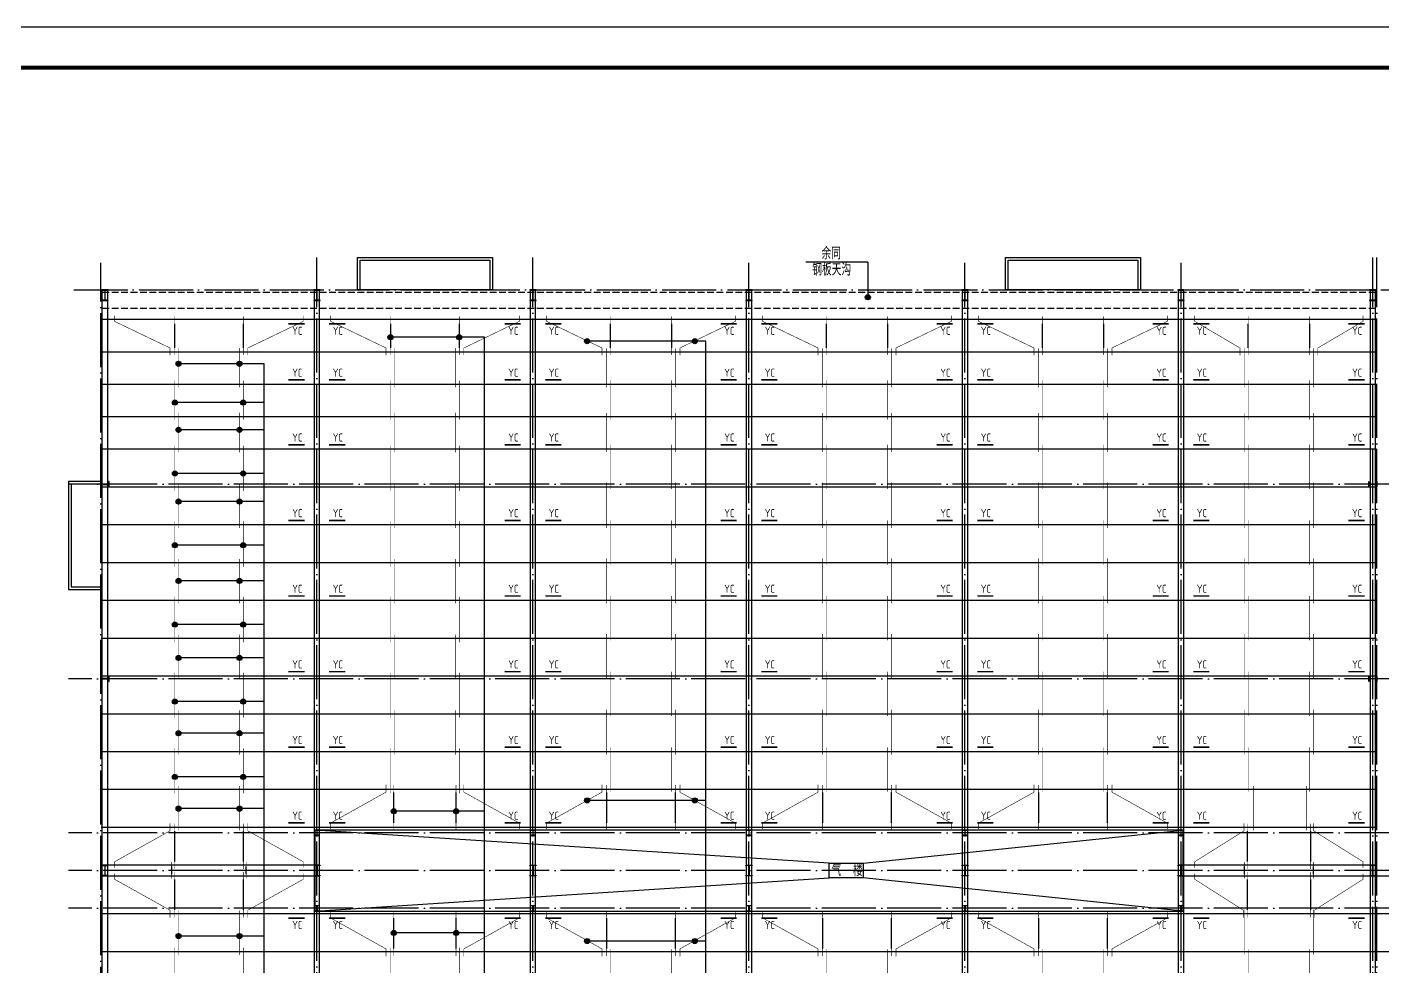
# Model space of a CAD drawing. Extents: x 32461 to 372567, y -698896 to 182569.
# Drawn here: x 86360 to 136569, y -263061 to -228270 of the extents above; entities that cross this region are included whole.
import ezdxf

# ---------------------------------------------------------------- set-up
doc = ezdxf.new("R2010")
doc.units = 0
doc.header["$LTSCALE"] = 1000
doc.header["$MEASUREMENT"] = 0
doc.linetypes.add('DASH', pattern=[0.35, 0.25, -0.1])
doc.linetypes.add('DOTE', pattern=[2.42, 2, -0.2, 0.02, -0.2])
doc.layers.get('0').update_dxf_attribs({"linetype": 'CONTINUOUS'})
for name, color, linetype in [('10014', 2, 'CONTINUOUS'), ('AXIS', 3, 'CONTINUOUS'), ('D', 4, 'CONTINUOUS'), ('DOTE', 252, 'CONTINUOUS'), ('PUB_DIM', 3, 'CONTINUOUS'), ('PUB_TITLE', 4, 'CONTINUOUS'), ('TEXT', 7, 'CONTINUOUS'), ('YP', 154, 'CONTINUOUS'), ('屋面隅撑', 1, 'CONTINUOUS'), ('檩条拉条', 253, 'CONTINUOUS'), ('钢柱', 3, 'CONTINUOUS')]:
    doc.layers.add(name, color=color, linetype=linetype)
doc.layers.add('钢架', color=6, linetype='CONTINUOUS', lineweight=25)
doc.styles.add('TSSD_REIN', font='atssdeng.shx', dxfattribs={"width": 0.7, "bigfont": 'atssdchn.shx'})

msp = doc.modelspace()

# ---------------------------------------------------------------- hatches: boundary and pattern name
at = {"layer": 'PUB_DIM'}
for points in [[(117495.6, -238366.1, 1), (117495.6, -238178.4, 1)], [(99906.8, -239753, -1), (99719.1, -239753, -1)], [(102459.2, -239753, -1), (102271.5, -239753, -1)], [(107191.5, -239897.4, -1), (107003.8, -239897.4, -1)], [(111180.6, -239897.4, -1), (110992.8, -239897.4, -1)], [(92066.2, -240732.7, -1), (91878.5, -240732.7, -1)], [(94316.7, -240732.7, -1), (94129, -240732.7, -1)], [(91929.8, -242171.9, -1), (91742.1, -242171.9, -1)], [(94458.1, -242171.9, -1), (94270.4, -242171.9, -1)], [(92066.2, -243178.9, -1), (91878.5, -243178.9, -1)], [(94316.7, -243178.9, -1), (94129, -243178.9, -1)], [(91929.8, -244794.6, -1), (91742.1, -244794.6, -1)], [(94458.1, -244794.6, -1), (94270.4, -244794.6, -1)], [(92066.2, -245834.3, -1), (91878.5, -245834.3, -1)], [(94316.7, -245834.3, -1), (94129, -245834.3, -1)], [(91929.8, -247449.9, -1), (91742.1, -247449.9, -1)], [(94458.1, -247449.9, -1), (94270.4, -247449.9, -1)], [(92066.2, -248773.4, -1), (91878.5, -248773.4, -1)], [(94316.7, -248773.4, -1), (94129, -248773.4, -1)], [(91929.8, -250389, -1), (91742.1, -250389, -1)], [(94458.1, -250389, -1), (94270.4, -250389, -1)], [(92066.2, -251623.3, -1), (91878.5, -251623.3, -1)], [(94316.7, -251623.3, -1), (94129, -251623.3, -1)], [(91929.8, -253238.9, -1), (91742.1, -253238.9, -1)], [(94458.1, -253238.9, -1), (94270.4, -253238.9, -1)], [(92066.2, -254412.7, -1), (91878.5, -254412.7, -1)], [(94316.7, -254412.7, -1), (94129, -254412.7, -1)], [(91929.8, -256028.3, -1), (91742.1, -256028.3, -1)], [(94458.1, -256028.3, -1), (94270.4, -256028.3, -1)], [(107191.5, -256899, -1), (107003.8, -256899, -1)], [(111180.6, -256899, -1), (110992.8, -256899, -1)], [(92066.2, -257203.6, -1), (91878.5, -257203.6, -1)], [(94316.7, -257203.6, -1), (94129, -257203.6, -1)], [(100036.2, -257300, -1), (99848.5, -257300, -1)], [(102346.4, -257300, -1), (102158.7, -257300, -1)], [(92066.2, -261920.6, -1), (91878.5, -261920.6, -1)], [(94316.7, -261920.6, -1), (94129, -261920.6, -1)], [(100036.2, -261804.7, -1), (99848.5, -261804.7, -1)], [(102346.4, -261804.7, -1), (102158.7, -261804.7, -1)], [(107191.5, -262106.3, -1), (107003.8, -262106.3, -1)], [(111180.6, -262106.3, -1), (110992.8, -262106.3, -1)]]:
    msp.add_hatch(color=256, dxfattribs=at).paths.add_polyline_path(points)

# ---------------------------------------------------------------- linework, layer by layer
for p, q in [((116066.9, -259221.9), (97018.1, -257993.4)), ((117323.4, -259221.9), (129168.1, -257993.4)), ((97018.1, -260993.4), (116066.9, -259764.9)), ((129168.1, -260993.4), (117323.4, -259764.9))]:
    msp.add_line(p, q)
msp.add_lwpolyline([(129168.1, -257993.4), (97018.1, -257993.4), (97018.1, -260993.4), (129168.1, -260993.4)], close=True)
at = {"layer": '10014', "const_width": 50}
for points in [[(136343.1, -239093.4), (89093.1, -239093.4)], [(136343.1, -240293.4), (89093.1, -240293.4)], [(136343.1, -241493.4), (89093.1, -241493.4)], [(136343.1, -242693.4), (89093.1, -242693.4)], [(136343.1, -243893.4), (89093.1, -243893.4)], [(136343.1, -245293.4), (89093.1, -245293.4)], [(136343.1, -246693.4), (89093.1, -246693.4)], [(136343.1, -248093.4), (89093.1, -248093.4)], [(136343.1, -249493.4), (89093.1, -249493.4)], [(136343.1, -250893.4), (89093.1, -250893.4)], [(136343.1, -252293.4), (89093.1, -252293.4)], [(136343.1, -253693.4), (89093.1, -253693.4)], [(136343.1, -255093.4), (89093.1, -255093.4)], [(136343.1, -256493.4), (89093.1, -256493.4)], [(136343.1, -257893.4), (89093.1, -257893.4)], [(97193.1, -259293.4), (89093.1, -259293.4)], [(136347.1, -259293.4), (128993.1, -259293.4)], [(97193.1, -259693.4), (89093.1, -259693.4)], [(153093.1, -259693.4), (128993.1, -259693.4)], [(153093.1, -261093.4), (89093.1, -261093.4)], [(153093.1, -262493.4), (89093.1, -262493.4)]]:
    msp.add_lwpolyline(points, dxfattribs=at)
at = {"layer": 'AXIS'}
msp.add_lwpolyline([(116066.7, -259221.9), (117323.4, -259221.9), (117323.4, -259764.9), (116066.7, -259764.9)], close=True, dxfattribs=at)
at = {"layer": 'D', "linetype": 'DASH'}
for p, q in [((136293.1, -238095), (89093.1, -238095)), ((136293.1, -238690.6), (89093.1, -238690.6))]:
    msp.add_line(p, q, dxfattribs=at)
at = {"layer": 'DOTE', "color": 251, "linetype": 'DOTE'}
for p, q in [((97093.1, -282193.4), (97093.1, -236793.4)), ((105093.1, -282193.4), (105093.1, -236793.4)), ((136193.1, -282193.4), (136193.1, -236793.4)), ((136343.1, -282193.4), (136343.1, -236793.4)), ((89093.1, -281993.4), (89093.1, -236993.4)), ((113093.1, -282193.4), (113093.1, -236993.4)), ((121093.1, -282193.4), (121093.1, -236993.4)), ((129093.1, -282193.4), (129093.1, -236993.4)), ((88093.1, -237993.4), (154093.1, -237993.4)), ((154093.1, -245193.4), (87893.1, -245193.4)), ((154093.1, -252393.4), (87893.1, -252393.4)), ((154093.1, -258093.4), (87893.1, -258093.4)), ((154093.1, -259493.4), (87893.1, -259493.4)), ((154093.1, -260893.4), (87893.1, -260893.4))]:
    msp.add_line(p, q, dxfattribs=at)
at = {"layer": 'PUB_DIM'}
for p, q in [((117495.6, -236969.9), (115193.7, -236969.9)), ((117495.6, -236969.9), (117495.6, -238366.1)), ((103300.3, -239753), (99813.9, -239753)), ((103300.3, -283314.5), (103300.3, -239753)), ((111495.3, -239897.4), (107098.6, -239897.4)), ((111495.3, -282016.8), (111495.3, -239897.4)), ((95135.1, -240732.7), (91973.3, -240732.7)), ((95135.1, -282016.8), (95135.1, -240732.7)), ((95135.1, -242171.9), (91836.9, -242171.9)), ((95135.1, -243178.9), (91973.3, -243178.9)), ((95135.1, -244794.6), (91836.9, -244794.6)), ((95135.1, -245834.3), (91973.3, -245834.3)), ((95135.1, -247449.9), (91836.9, -247449.9)), ((95135.1, -248773.4), (91973.3, -248773.4)), ((95135.1, -250389), (91836.9, -250389)), ((95135.1, -251623.3), (91973.3, -251623.3)), ((95135.1, -253238.9), (91836.9, -253238.9)), ((95135.1, -254412.7), (91973.3, -254412.7)), ((95135.1, -256028.3), (91836.9, -256028.3)), ((111495.3, -256899), (107098.6, -256899)), ((95135.1, -257203.6), (91973.3, -257203.6)), ((103300.3, -257300), (99943.3, -257300)), ((95135.1, -261920.6), (91973.3, -261920.6)), ((103300.3, -261804.7), (99943.3, -261804.7)), ((111495.3, -262106.3), (107098.6, -262106.3))]:
    msp.add_line(p, q, dxfattribs=at)
for centre in [(117495.6, -238272.2), (99813, -239753), (102365.4, -239753), (107097.7, -239897.4), (111086.7, -239897.4), (91972.3, -240732.7), (94222.9, -240732.7), (91836, -242171.9), (94364.3, -242171.9), (91972.3, -243178.9), (94222.9, -243178.9), (91836, -244794.6), (94364.3, -244794.6), (91972.3, -245834.3), (94222.9, -245834.3), (91836, -247449.9), (94364.3, -247449.9), (91972.3, -248773.4), (94222.9, -248773.4), (91836, -250389), (94364.3, -250389), (91972.3, -251623.3), (94222.9, -251623.3), (91836, -253238.9), (94364.3, -253238.9), (91972.3, -254412.7), (94222.9, -254412.7), (91836, -256028.3), (94364.3, -256028.3), (107097.7, -256899), (111086.7, -256899), (91972.3, -257203.6), (94222.9, -257203.6), (99942.4, -257300), (102252.6, -257300), (91972.3, -261920.6), (94222.9, -261920.6), (99942.4, -261804.7), (102252.6, -261804.7), (107097.7, -262106.3), (111086.7, -262106.3)]:
    msp.add_circle(centre, 93.9, dxfattribs=at)
at = {"layer": 'PUB_TITLE'}
msp.add_lwpolyline([(74273.1, -291269.7), (185723.1, -291269.7), (185723.1, -228269.7), (74273.1, -228269.7)], close=True, dxfattribs=at)
at = {"layer": 'PUB_TITLE', "const_width": 150}
msp.add_lwpolyline([(78023.1, -289769.7), (184223.1, -289769.7), (184223.1, -229769.7), (78023.1, -229769.7)], close=True, dxfattribs=at)
at = {"layer": 'YP'}
for points in [[(98593.1, -236793.4), (103593.1, -236793.4), (103593.1, -237993.4), (98593.1, -237993.4)], [(122593.1, -236793.4), (127593.1, -236793.4), (127593.1, -237993.4), (122593.1, -237993.4)]]:
    msp.add_lwpolyline(points, close=True, dxfattribs=at)
for points in [[(98693.1, -237993.4), (98693.1, -236893.4), (103493.1, -236893.4), (103493.1, -237993.4)], [(122693.1, -237993.4), (122693.1, -236893.4), (127493.1, -236893.4), (127493.1, -237993.4)], [(89143.1, -245093.4), (87893.1, -245093.4), (87893.1, -249093.4), (89143.1, -249093.4)], [(89143.1, -245193.4), (87993.1, -245193.4), (87993.1, -248993.4), (89143.1, -248993.4)]]:
    msp.add_lwpolyline(points, dxfattribs=at)
at = {"layer": '屋面隅撑', "const_width": 60}
for points in [[(96639.7, -239255.8), (96039.7, -239255.8)], [(96639.7, -239255.8), (96039.7, -239255.8)], [(97546.4, -239255.8), (98146.4, -239255.8)], [(97546.4, -239255.8), (98146.4, -239255.8)], [(104639.7, -239255.8), (104039.7, -239255.8)], [(104639.7, -239255.8), (104039.7, -239255.8)], [(105546.4, -239255.8), (106146.4, -239255.8)], [(105546.4, -239255.8), (106146.4, -239255.8)], [(112639.7, -239255.8), (112039.7, -239255.8)], [(112639.7, -239255.8), (112039.7, -239255.8)], [(113546.4, -239255.8), (114146.4, -239255.8)], [(113546.4, -239255.8), (114146.4, -239255.8)], [(120639.7, -239255.8), (120039.7, -239255.8)], [(120639.7, -239255.8), (120039.7, -239255.8)], [(121546.4, -239255.8), (122146.4, -239255.8)], [(121546.4, -239255.8), (122146.4, -239255.8)], [(128639.7, -239255.8), (128039.7, -239255.8)], [(128639.7, -239255.8), (128039.7, -239255.8)], [(129546.4, -239255.8), (130146.4, -239255.8)], [(129546.4, -239255.8), (130146.4, -239255.8)], [(135889.7, -239255.8), (135289.7, -239255.8)], [(135889.7, -239255.8), (135289.7, -239255.8)], [(96639.7, -241330.9), (96039.7, -241330.9)], [(96639.7, -241330.9), (96039.7, -241330.9)], [(97546.4, -241330.9), (98146.4, -241330.9)], [(97546.4, -241330.9), (98146.4, -241330.9)], [(104639.7, -241330.9), (104039.7, -241330.9)], [(104639.7, -241330.9), (104039.7, -241330.9)], [(105546.4, -241330.9), (106146.4, -241330.9)], [(105546.4, -241330.9), (106146.4, -241330.9)], [(112639.7, -241330.9), (112039.7, -241330.9)], [(112639.7, -241330.9), (112039.7, -241330.9)], [(113546.4, -241330.9), (114146.4, -241330.9)], [(113546.4, -241330.9), (114146.4, -241330.9)], [(120639.7, -241330.9), (120039.7, -241330.9)], [(120639.7, -241330.9), (120039.7, -241330.9)], [(121546.4, -241330.9), (122146.4, -241330.9)], [(121546.4, -241330.9), (122146.4, -241330.9)], [(128639.7, -241330.9), (128039.7, -241330.9)], [(128639.7, -241330.9), (128039.7, -241330.9)], [(129546.4, -241330.9), (130146.4, -241330.9)], [(129546.4, -241330.9), (130146.4, -241330.9)], [(135889.7, -241330.9), (135289.7, -241330.9)], [(135889.7, -241330.9), (135289.7, -241330.9)], [(96639.7, -243730.9), (96039.7, -243730.9)], [(96639.7, -243730.9), (96039.7, -243730.9)], [(97546.4, -243730.9), (98146.4, -243730.9)], [(97546.4, -243730.9), (98146.4, -243730.9)], [(104639.7, -243730.9), (104039.7, -243730.9)], [(104639.7, -243730.9), (104039.7, -243730.9)], [(105546.4, -243730.9), (106146.4, -243730.9)], [(105546.4, -243730.9), (106146.4, -243730.9)], [(112639.7, -243730.9), (112039.7, -243730.9)], [(112639.7, -243730.9), (112039.7, -243730.9)], [(113546.4, -243730.9), (114146.4, -243730.9)], [(113546.4, -243730.9), (114146.4, -243730.9)], [(120639.7, -243730.9), (120039.7, -243730.9)], [(120639.7, -243730.9), (120039.7, -243730.9)], [(121546.4, -243730.9), (122146.4, -243730.9)], [(121546.4, -243730.9), (122146.4, -243730.9)], [(128639.7, -243730.9), (128039.7, -243730.9)], [(128639.7, -243730.9), (128039.7, -243730.9)], [(129546.4, -243730.9), (130146.4, -243730.9)], [(129546.4, -243730.9), (130146.4, -243730.9)], [(135889.7, -243730.9), (135289.7, -243730.9)], [(135889.7, -243730.9), (135289.7, -243730.9)], [(96639.7, -246530.9), (96039.7, -246530.9)], [(96639.7, -246530.9), (96039.7, -246530.9)], [(97546.4, -246530.9), (98146.4, -246530.9)], [(97546.4, -246530.9), (98146.4, -246530.9)], [(104639.7, -246530.9), (104039.7, -246530.9)], [(104639.7, -246530.9), (104039.7, -246530.9)], [(105546.4, -246530.9), (106146.4, -246530.9)], [(105546.4, -246530.9), (106146.4, -246530.9)], [(112639.7, -246530.9), (112039.7, -246530.9)], [(112639.7, -246530.9), (112039.7, -246530.9)], [(113546.4, -246530.9), (114146.4, -246530.9)], [(113546.4, -246530.9), (114146.4, -246530.9)], [(120639.7, -246530.9), (120039.7, -246530.9)], [(120639.7, -246530.9), (120039.7, -246530.9)], [(121546.4, -246530.9), (122146.4, -246530.9)], [(121546.4, -246530.9), (122146.4, -246530.9)], [(128639.7, -246530.9), (128039.7, -246530.9)], [(128639.7, -246530.9), (128039.7, -246530.9)], [(129546.4, -246530.9), (130146.4, -246530.9)], [(129546.4, -246530.9), (130146.4, -246530.9)], [(135889.7, -246530.9), (135289.7, -246530.9)], [(135889.7, -246530.9), (135289.7, -246530.9)], [(96639.7, -249330.9), (96039.7, -249330.9)], [(96639.7, -249330.9), (96039.7, -249330.9)], [(97546.4, -249330.9), (98146.4, -249330.9)], [(97546.4, -249330.9), (98146.4, -249330.9)], [(104639.7, -249330.9), (104039.7, -249330.9)], [(104639.7, -249330.9), (104039.7, -249330.9)], [(105546.4, -249330.9), (106146.4, -249330.9)], [(105546.4, -249330.9), (106146.4, -249330.9)], [(112639.7, -249330.9), (112039.7, -249330.9)], [(112639.7, -249330.9), (112039.7, -249330.9)], [(113546.4, -249330.9), (114146.4, -249330.9)], [(113546.4, -249330.9), (114146.4, -249330.9)], [(120639.7, -249330.9), (120039.7, -249330.9)], [(120639.7, -249330.9), (120039.7, -249330.9)], [(121546.4, -249330.9), (122146.4, -249330.9)], [(121546.4, -249330.9), (122146.4, -249330.9)], [(128639.7, -249330.9), (128039.7, -249330.9)], [(128639.7, -249330.9), (128039.7, -249330.9)], [(129546.4, -249330.9), (130146.4, -249330.9)], [(129546.4, -249330.9), (130146.4, -249330.9)], [(135889.7, -249330.9), (135289.7, -249330.9)], [(135889.7, -249330.9), (135289.7, -249330.9)], [(96639.7, -252130.9), (96039.7, -252130.9)], [(96639.7, -252130.9), (96039.7, -252130.9)], [(97546.4, -252130.9), (98146.4, -252130.9)], [(97546.4, -252130.9), (98146.4, -252130.9)], [(104639.7, -252130.9), (104039.7, -252130.9)], [(104639.7, -252130.9), (104039.7, -252130.9)], [(105546.4, -252130.9), (106146.4, -252130.9)], [(105546.4, -252130.9), (106146.4, -252130.9)], [(112639.7, -252130.9), (112039.7, -252130.9)], [(112639.7, -252130.9), (112039.7, -252130.9)], [(113546.4, -252130.9), (114146.4, -252130.9)], [(113546.4, -252130.9), (114146.4, -252130.9)], [(120639.7, -252130.9), (120039.7, -252130.9)], [(120639.7, -252130.9), (120039.7, -252130.9)], [(121546.4, -252130.9), (122146.4, -252130.9)], [(121546.4, -252130.9), (122146.4, -252130.9)], [(128639.7, -252130.9), (128039.7, -252130.9)], [(128639.7, -252130.9), (128039.7, -252130.9)], [(129546.4, -252130.9), (130146.4, -252130.9)], [(129546.4, -252130.9), (130146.4, -252130.9)], [(135889.7, -252130.9), (135289.7, -252130.9)], [(135889.7, -252130.9), (135289.7, -252130.9)], [(96639.7, -254930.9), (96039.7, -254930.9)], [(96639.7, -254930.9), (96039.7, -254930.9)], [(97546.4, -254930.9), (98146.4, -254930.9)], [(97546.4, -254930.9), (98146.4, -254930.9)], [(104639.7, -254930.9), (104039.7, -254930.9)], [(104639.7, -254930.9), (104039.7, -254930.9)], [(105546.4, -254930.9), (106146.4, -254930.9)], [(105546.4, -254930.9), (106146.4, -254930.9)], [(112639.7, -254930.9), (112039.7, -254930.9)], [(112639.7, -254930.9), (112039.7, -254930.9)], [(113546.4, -254930.9), (114146.4, -254930.9)], [(113546.4, -254930.9), (114146.4, -254930.9)], [(120639.7, -254930.9), (120039.7, -254930.9)], [(120639.7, -254930.9), (120039.7, -254930.9)], [(121546.4, -254930.9), (122146.4, -254930.9)], [(121546.4, -254930.9), (122146.4, -254930.9)], [(128639.7, -254930.9), (128039.7, -254930.9)], [(128639.7, -254930.9), (128039.7, -254930.9)], [(129546.4, -254930.9), (130146.4, -254930.9)], [(129546.4, -254930.9), (130146.4, -254930.9)], [(135889.7, -254930.9), (135289.7, -254930.9)], [(135889.7, -254930.9), (135289.7, -254930.9)], [(96639.7, -257730.9), (96039.7, -257730.9)], [(96639.7, -257730.9), (96039.7, -257730.9)], [(97546.4, -257730.9), (98146.4, -257730.9)], [(97546.4, -257730.9), (98146.4, -257730.9)], [(104639.7, -257730.9), (104039.7, -257730.9)], [(104639.7, -257730.9), (104039.7, -257730.9)], [(105546.4, -257730.9), (106146.4, -257730.9)], [(105546.4, -257730.9), (106146.4, -257730.9)], [(112639.7, -257730.9), (112039.7, -257730.9)], [(112639.7, -257730.9), (112039.7, -257730.9)], [(113546.4, -257730.9), (114146.4, -257730.9)], [(113546.4, -257730.9), (114146.4, -257730.9)], [(120639.7, -257730.9), (120039.7, -257730.9)], [(120639.7, -257730.9), (120039.7, -257730.9)], [(121546.4, -257730.9), (122146.4, -257730.9)], [(121546.4, -257730.9), (122146.4, -257730.9)], [(128639.7, -257730.9), (128039.7, -257730.9)], [(128639.7, -257730.9), (128039.7, -257730.9)], [(129546.4, -257730.9), (130146.4, -257730.9)], [(129546.4, -257730.9), (130146.4, -257730.9)], [(135889.7, -257730.9), (135289.7, -257730.9)], [(135889.7, -257730.9), (135289.7, -257730.9)], [(96639.7, -261255.8), (96039.7, -261255.8)], [(96639.7, -261255.8), (96039.7, -261255.8)], [(97546.4, -261255.8), (98146.4, -261255.8)], [(97546.4, -261255.8), (98146.4, -261255.8)], [(104639.7, -261255.8), (104039.7, -261255.8)], [(104639.7, -261255.8), (104039.7, -261255.8)], [(105546.4, -261255.8), (106146.4, -261255.8)], [(105546.4, -261255.8), (106146.4, -261255.8)], [(112639.7, -261255.8), (112039.7, -261255.8)], [(112639.7, -261255.8), (112039.7, -261255.8)], [(113546.4, -261255.8), (114146.4, -261255.8)], [(113546.4, -261255.8), (114146.4, -261255.8)], [(120639.7, -261255.8), (120039.7, -261255.8)], [(120639.7, -261255.8), (120039.7, -261255.8)], [(121546.4, -261255.8), (122146.4, -261255.8)], [(121546.4, -261255.8), (122146.4, -261255.8)], [(128639.7, -261255.8), (128039.7, -261255.8)], [(128639.7, -261255.8), (128039.7, -261255.8)], [(129546.4, -261255.8), (130146.4, -261255.8)], [(129546.4, -261255.8), (130146.4, -261255.8)], [(135889.7, -261255.8), (135289.7, -261255.8)], [(135889.7, -261255.8), (135289.7, -261255.8)]]:
    msp.add_lwpolyline(points, dxfattribs=at)
at = {"layer": '檩条拉条', "color": 1}
for points, const_width in [([(89600.6, -238949), (89600.6, -239162.9), (91650.3, -240147.9), (91650.3, -240422.4)], 20), ([(91820, -240407.4), (91820, -238981.7)], 20), ([(94366.1, -240407.4), (94366.1, -238981.7)], 20), ([(96585.5, -238949), (96585.5, -239162.9), (94535.8, -240147.9), (94535.8, -240422.4)], 20), ([(97600.6, -238949), (97600.6, -239162.9), (99650.3, -240147.9), (99650.3, -240422.4)], 20), ([(99820, -240407.4), (99820, -238981.7)], 20), ([(102366.1, -240407.4), (102366.1, -238981.7)], 20), ([(104585.5, -238949), (104585.5, -239162.9), (102535.8, -240147.9), (102535.8, -240422.4)], 20), ([(105600.6, -238949), (105600.6, -239162.9), (107650.3, -240147.9), (107650.3, -240422.4)], 20), ([(107953.9, -240407.4), (107953.9, -238981.7)], 20), ([(110232.2, -240407.4), (110232.2, -238981.7)], 20), ([(112585.5, -238949), (112585.5, -239162.9), (110535.8, -240147.9), (110535.8, -240422.4)], 20), ([(113600.6, -238949), (113600.6, -239162.9), (115650.3, -240147.9), (115650.3, -240422.4)], 20), ([(115953.9, -240407.4), (115953.9, -238981.7)], 20), ([(118232.2, -240407.4), (118232.2, -238981.7)], 20), ([(120585.5, -238949), (120585.5, -239162.9), (118535.8, -240147.9), (118535.8, -240422.4)], 20), ([(121600.6, -238949), (121600.6, -239162.9), (123650.3, -240147.9), (123650.3, -240422.4)], 20), ([(123953.9, -240407.4), (123953.9, -238981.7)], 20), ([(126232.2, -240407.4), (126232.2, -238981.7)], 20), ([(128585.5, -238949), (128585.5, -239162.9), (126535.8, -240147.9), (126535.8, -240422.4)], 20), ([(129600.6, -238949), (129600.6, -239162.9), (131275.3, -240147.9), (131275.3, -240422.4)], 20), ([(131578.9, -240407.4), (131578.9, -238981.7)], 20), ([(133857.2, -240407.4), (133857.2, -238981.7)], 20), ([(135835.5, -238949), (135835.5, -239162.9), (134160.8, -240147.9), (134160.8, -240422.4)], 20), ([(91820, -240144.4), (91820, -239251.3)], 50), ([(94366.1, -240144.4), (94366.1, -239251.3)], 50), ([(99820, -240144.4), (99820, -239251.3)], 50), ([(102366.1, -240144.4), (102366.1, -239251.3)], 50), ([(107953.9, -240144.4), (107953.9, -239251.3)], 50), ([(110232.2, -240144.4), (110232.2, -239251.3)], 50), ([(115953.9, -240144.4), (115953.9, -239251.3)], 50), ([(118232.2, -240144.4), (118232.2, -239251.3)], 50), ([(123953.9, -240144.4), (123953.9, -239251.3)], 50), ([(126232.2, -240144.4), (126232.2, -239251.3)], 50), ([(131578.9, -240144.4), (131578.9, -239251.3)], 50), ([(133857.2, -240144.4), (133857.2, -239251.3)], 50), ([(91965.2, -241599.5), (91965.2, -240149.2)], 20), ([(94220.9, -241599.5), (94220.9, -240149.2)], 20), ([(99965.2, -241599.5), (99965.2, -240149.2)], 20), ([(102220.9, -241599.5), (102220.9, -240149.2)], 20), ([(107820, -240157.2), (107820, -241600.6)], 20), ([(110366.1, -240157.2), (110366.1, -241600.6)], 20), ([(115820, -240157.2), (115820, -241600.6)], 20), ([(118366.1, -240157.2), (118366.1, -241600.6)], 20), ([(123820, -240157.2), (123820, -241600.6)], 20), ([(126366.1, -240157.2), (126366.1, -241600.6)], 20), ([(131445, -240157.2), (131445, -241600.6)], 20), ([(133991.1, -240157.2), (133991.1, -241600.6)], 20), ([(91820, -241357.2), (91820, -242800.6)], 20), ([(94366.1, -241357.2), (94366.1, -242800.6)], 20), ([(99820, -241357.2), (99820, -242800.6)], 20), ([(102366.1, -241357.2), (102366.1, -242800.6)], 20), ([(107965.2, -242799.5), (107965.2, -241349.2)], 20), ([(110220.9, -242799.5), (110220.9, -241349.2)], 20), ([(115965.2, -242799.5), (115965.2, -241349.2)], 20), ([(118220.9, -242799.5), (118220.9, -241349.2)], 20), ([(123965.2, -242799.5), (123965.2, -241349.2)], 20), ([(126220.9, -242799.5), (126220.9, -241349.2)], 20), ([(131590.2, -242799.5), (131590.2, -241349.2)], 20), ([(133845.9, -242799.5), (133845.9, -241349.2)], 20), ([(91965.2, -244007.3), (91965.2, -242544.5)], 20), ([(94220.9, -244007.3), (94220.9, -242544.5)], 20), ([(99965.2, -244007.3), (99965.2, -242544.5)], 20), ([(102220.9, -244007.3), (102220.9, -242544.5)], 20), ([(107820, -242557.2), (107820, -244000.6)], 20), ([(110366.1, -242557.2), (110366.1, -244000.6)], 20), ([(115820, -242557.2), (115820, -244000.6)], 20), ([(118366.1, -242557.2), (118366.1, -244000.6)], 20), ([(123820, -242557.2), (123820, -244000.6)], 20), ([(126366.1, -242557.2), (126366.1, -244000.6)], 20), ([(131445, -242557.2), (131445, -244000.6)], 20), ([(133991.1, -242557.2), (133991.1, -244000.6)], 20), ([(91820, -243765), (91820, -245439.6)], 20), ([(94366.1, -243765), (94366.1, -245439.6)], 20), ([(99820, -243765), (99820, -245439.6)], 20), ([(102366.1, -243765), (102366.1, -245439.6)], 20), ([(107965.2, -245374.9), (107965.2, -243727.7)], 20), ([(110220.9, -245374.9), (110220.9, -243727.7)], 20), ([(115965.2, -245374.9), (115965.2, -243727.7)], 20), ([(118220.9, -245374.9), (118220.9, -243727.7)], 20), ([(123965.2, -245374.9), (123965.2, -243727.7)], 20), ([(126220.9, -245374.9), (126220.9, -243727.7)], 20), ([(131590.2, -245374.9), (131590.2, -243727.7)], 20), ([(133845.9, -245374.9), (133845.9, -243727.7)], 20), ([(91965.2, -246807.3), (91965.2, -245160.1)], 20), ([(94220.9, -246807.3), (94220.9, -245160.1)], 20), ([(99965.2, -246807.3), (99965.2, -245160.1)], 20), ([(102220.9, -246807.3), (102220.9, -245160.1)], 20), ([(107820, -245132.6), (107820, -246807.2)], 20), ([(110366.1, -245132.6), (110366.1, -246807.2)], 20), ([(115820, -245132.6), (115820, -246807.2)], 20), ([(118366.1, -245132.6), (118366.1, -246807.2)], 20), ([(123820, -245132.6), (123820, -246807.2)], 20), ([(126366.1, -245132.6), (126366.1, -246807.2)], 20), ([(131445, -245132.6), (131445, -246807.2)], 20), ([(133991.1, -245132.6), (133991.1, -246807.2)], 20), ([(107965.2, -248174.9), (107965.2, -246527.7)], 20), ([(110220.9, -248174.9), (110220.9, -246527.7)], 20), ([(115965.2, -248174.9), (115965.2, -246527.7)], 20), ([(118220.9, -248174.9), (118220.9, -246527.7)], 20), ([(123965.2, -248174.9), (123965.2, -246527.7)], 20), ([(126220.9, -248174.9), (126220.9, -246527.7)], 20), ([(131590.2, -248174.9), (131590.2, -246527.7)], 20), ([(133845.9, -248174.9), (133845.9, -246527.7)], 20), ([(91820, -246565), (91820, -248239.6)], 20), ([(94366.1, -246565), (94366.1, -248239.6)], 20), ([(99820, -246565), (99820, -248239.6)], 20), ([(102366.1, -246565), (102366.1, -248239.6)], 20), ([(91965.2, -249607.3), (91965.2, -247960.1)], 20), ([(94220.9, -249607.3), (94220.9, -247960.1)], 20), ([(99965.2, -249607.3), (99965.2, -247960.1)], 20), ([(102220.9, -249607.3), (102220.9, -247960.1)], 20), ([(107820, -247932.6), (107820, -249607.2)], 20), ([(110366.1, -247932.6), (110366.1, -249607.2)], 20), ([(115820, -247932.6), (115820, -249607.2)], 20), ([(118366.1, -247932.6), (118366.1, -249607.2)], 20), ([(123820, -247932.6), (123820, -249607.2)], 20), ([(126366.1, -247932.6), (126366.1, -249607.2)], 20), ([(131445, -247932.6), (131445, -249607.2)], 20), ([(133991.1, -247932.6), (133991.1, -249607.2)], 20), ([(91820, -249365), (91820, -251039.6)], 20), ([(94366.1, -249365), (94366.1, -251039.6)], 20), ([(99820, -249365), (99820, -251039.6)], 20), ([(102366.1, -249365), (102366.1, -251039.6)], 20), ([(107965.2, -250974.9), (107965.2, -249327.7)], 20), ([(110220.9, -250974.9), (110220.9, -249327.7)], 20), ([(115965.2, -250974.9), (115965.2, -249327.7)], 20), ([(118220.9, -250974.9), (118220.9, -249327.7)], 20), ([(123965.2, -250974.9), (123965.2, -249327.7)], 20), ([(126220.9, -250974.9), (126220.9, -249327.7)], 20), ([(131590.2, -250974.9), (131590.2, -249327.7)], 20), ([(133845.9, -250974.9), (133845.9, -249327.7)], 20), ([(91965.2, -252407.3), (91965.2, -250760.1)], 20), ([(94220.9, -252407.3), (94220.9, -250760.1)], 20), ([(99965.2, -252407.3), (99965.2, -250760.1)], 20), ([(102220.9, -252407.3), (102220.9, -250760.1)], 20), ([(107820, -250732.6), (107820, -252407.2)], 20), ([(110366.1, -250732.6), (110366.1, -252407.2)], 20), ([(115820, -250732.6), (115820, -252407.2)], 20), ([(118366.1, -250732.6), (118366.1, -252407.2)], 20), ([(123820, -250732.6), (123820, -252407.2)], 20), ([(126366.1, -250732.6), (126366.1, -252407.2)], 20), ([(131445, -250732.6), (131445, -252407.2)], 20), ([(133991.1, -250732.6), (133991.1, -252407.2)], 20), ([(91820, -252165), (91820, -253839.6)], 20), ([(94366.1, -252165), (94366.1, -253839.6)], 20), ([(99820, -252165), (99820, -253839.6)], 20), ([(102366.1, -252165), (102366.1, -253839.6)], 20), ([(107965.2, -253774.9), (107965.2, -252127.7)], 20), ([(110220.9, -253774.9), (110220.9, -252127.7)], 20), ([(115965.2, -253774.9), (115965.2, -252127.7)], 20), ([(118220.9, -253774.9), (118220.9, -252127.7)], 20), ([(123965.2, -253774.9), (123965.2, -252127.7)], 20), ([(126220.9, -253774.9), (126220.9, -252127.7)], 20), ([(131590.2, -253774.9), (131590.2, -252127.7)], 20), ([(133845.9, -253774.9), (133845.9, -252127.7)], 20), ([(91965.2, -255207.3), (91965.2, -253560.1)], 20), ([(94220.9, -255207.3), (94220.9, -253560.1)], 20), ([(99965.2, -255207.3), (99965.2, -253560.1)], 20), ([(102220.9, -255207.3), (102220.9, -253560.1)], 20), ([(107820, -253532.6), (107820, -255207.2)], 20), ([(110366.1, -253532.6), (110366.1, -255207.2)], 20), ([(115820, -253532.6), (115820, -255207.2)], 20), ([(118366.1, -253532.6), (118366.1, -255207.2)], 20), ([(123820, -253532.6), (123820, -255207.2)], 20), ([(126366.1, -253532.6), (126366.1, -255207.2)], 20), ([(131445, -253532.6), (131445, -255207.2)], 20), ([(133991.1, -253532.6), (133991.1, -255207.2)], 20), ([(91820, -254965), (91820, -256639.6)], 20), ([(94366.1, -254965), (94366.1, -256639.6)], 20), ([(99820, -254965), (99820, -256639.6)], 20), ([(102366.1, -254965), (102366.1, -256639.6)], 20), ([(107965.2, -256574.9), (107965.2, -254927.7)], 20), ([(110220.9, -256574.9), (110220.9, -254927.7)], 20), ([(115965.2, -256574.9), (115965.2, -254927.7)], 20), ([(118220.9, -256574.9), (118220.9, -254927.7)], 20), ([(123965.2, -256574.9), (123965.2, -254927.7)], 20), ([(126220.9, -256574.9), (126220.9, -254927.7)], 20), ([(131590.2, -256574.9), (131590.2, -254927.7)], 20), ([(133845.9, -256574.9), (133845.9, -254927.7)], 20), ([(91965.2, -258007.3), (91965.2, -256360.1)], 20), ([(94220.9, -258007.3), (94220.9, -256360.1)], 20), ([(97600.6, -257950.4), (97600.6, -257736.5), (99650.3, -256592.1), (99650.3, -256317.6)], 20), ([(99939, -256332.6), (99939, -258007.2)], 20), ([(102247.1, -256332.6), (102247.1, -258007.2)], 20), ([(104585.5, -257950.4), (104585.5, -257736.5), (102535.8, -256592.1), (102535.8, -256317.6)], 20), ([(105600.6, -257950.4), (105600.6, -257736.5), (107650.3, -256592.1), (107650.3, -256317.6)], 20), ([(107820, -256332.6), (107820, -258007.2)], 20), ([(110366.1, -256332.6), (110366.1, -258007.2)], 20), ([(112585.5, -257950.4), (112585.5, -257736.5), (110535.8, -256592.1), (110535.8, -256317.6)], 20), ([(113600.6, -257950.4), (113600.6, -257736.5), (115650.3, -256592.1), (115650.3, -256317.6)], 20), ([(115820, -256332.6), (115820, -258007.2)], 20), ([(118366.1, -256332.6), (118366.1, -258007.2)], 20), ([(120585.5, -257950.4), (120585.5, -257736.5), (118535.8, -256592.1), (118535.8, -256317.6)], 20), ([(121600.6, -257950.4), (121600.6, -257736.5), (123650.3, -256592.1), (123650.3, -256317.6)], 20), ([(123820, -256332.6), (123820, -258007.2)], 20), ([(126366.1, -256332.6), (126366.1, -258007.2)], 20), ([(128585.5, -257950.4), (128585.5, -257736.5), (126535.8, -256592.1), (126535.8, -256317.6)], 20), ([(131781.7, -258007.3), (131781.7, -256360.1)], 20), ([(133747.2, -258007.3), (133747.2, -256360.1)], 20), ([(99939, -256595.5), (99939, -257737.6)], 50), ([(102247.1, -256595.5), (102247.1, -257737.6)], 50), ([(107820, -256595.5), (107820, -257737.6)], 50), ([(110366.1, -256595.5), (110366.1, -257737.6)], 50), ([(115820, -256595.5), (115820, -257737.6)], 50), ([(118366.1, -256595.5), (118366.1, -257737.6)], 50), ([(123820, -256595.5), (123820, -257737.6)], 50), ([(126366.1, -256595.5), (126366.1, -257737.6)], 50), ([(89600.6, -259382.8), (89600.6, -259168.9), (91650.3, -258024.5), (91650.3, -257750)], 20), ([(91820, -258028), (91820, -259170)], 50), ([(91820, -257765), (91820, -259439.6)], 20), ([(94366.1, -258028), (94366.1, -259170)], 50), ([(94366.1, -257765), (94366.1, -259439.6)], 20), ([(96585.5, -259382.8), (96585.5, -259168.9), (94535.8, -258024.5), (94535.8, -257750)], 20), ([(129600.6, -259382.8), (129600.6, -259168.9), (131427, -258024.5), (131427, -257750)], 20), ([(131543.7, -258028), (131543.7, -259170)], 50), ([(131543.7, -257765), (131543.7, -259439.6)], 20), ([(133892.4, -258028), (133892.4, -259170)], 50), ([(133892.4, -257765), (133892.4, -259439.6)], 20), ([(135835.5, -259382.8), (135835.5, -259168.9), (134009.1, -258024.5), (134009.1, -257750)], 20), ([(91715.5, -259637.2), (91715.5, -259333.7)], 50), ([(91715.5, -259786.8), (91715.5, -259178.8)], 20), ([(91820, -261221.8), (91820, -259547.2)], 20), ([(94366.1, -261221.8), (94366.1, -259547.2)], 20), ([(94470.6, -259637.2), (94470.6, -259333.7)], 50), ([(94470.6, -259786.8), (94470.6, -259178.8)], 20), ([(131439.2, -259637.2), (131439.2, -259333.7)], 50), ([(131439.2, -259786.8), (131439.2, -259178.8)], 20), ([(131543.7, -261221.8), (131543.7, -259547.2)], 20), ([(133892.4, -261221.8), (133892.4, -259547.2)], 20), ([(133996.9, -259637.2), (133996.9, -259333.7)], 50), ([(133996.9, -259786.8), (133996.9, -259178.8)], 20), ([(89600.6, -259603.9), (89600.6, -259817.9), (91650.3, -260962.3), (91650.3, -261236.7)], 20), ([(91820, -260958.8), (91820, -259816.8)], 50), ([(94366.1, -260958.8), (94366.1, -259816.8)], 50), ([(96585.5, -259603.9), (96585.5, -259817.9), (94535.8, -260962.3), (94535.8, -261236.7)], 20), ([(129600.6, -259603.9), (129600.6, -259817.9), (131400.6, -260962.3), (131400.6, -261236.7)], 20), ([(131543.7, -260958.8), (131543.7, -259816.8)], 50), ([(133892.4, -260958.8), (133892.4, -259816.8)], 50), ([(135835.5, -259603.9), (135835.5, -259817.9), (134035.5, -260962.3), (134035.5, -261236.7)], 20), ([(91965.2, -260979.4), (91965.2, -262626.7)], 20), ([(94220.9, -260979.4), (94220.9, -262626.7)], 20), ([(97600.6, -261036.4), (97600.6, -261250.3), (99650.3, -262394.7), (99650.3, -262669.2)], 20), ([(99939, -262654.2), (99939, -260979.6)], 20), ([(102247.1, -262654.2), (102247.1, -260979.6)], 20), ([(104585.5, -261036.4), (104585.5, -261250.3), (102535.8, -262394.7), (102535.8, -262669.2)], 20), ([(105600.6, -261036.4), (105600.6, -261250.3), (107650.3, -262394.7), (107650.3, -262669.2)], 20), ([(107820, -262654.2), (107820, -260979.6)], 20), ([(110366.1, -262654.2), (110366.1, -260979.6)], 20), ([(112585.5, -261036.4), (112585.5, -261250.3), (110535.8, -262394.7), (110535.8, -262669.2)], 20), ([(113600.6, -261036.4), (113600.6, -261250.3), (115650.3, -262394.7), (115650.3, -262669.2)], 20), ([(115820, -262654.2), (115820, -260979.6)], 20), ([(118366.1, -262654.2), (118366.1, -260979.6)], 20), ([(120585.5, -261036.4), (120585.5, -261250.3), (118535.8, -262394.7), (118535.8, -262669.2)], 20), ([(121600.6, -261036.4), (121600.6, -261250.3), (123650.3, -262394.7), (123650.3, -262669.2)], 20), ([(123820, -262654.2), (123820, -260979.6)], 20), ([(126366.1, -262654.2), (126366.1, -260979.6)], 20), ([(128585.5, -261036.4), (128585.5, -261250.3), (126535.8, -262394.7), (126535.8, -262669.2)], 20), ([(131445, -262612.1), (131445, -260937.6)], 20), ([(133991.1, -262612.1), (133991.1, -260937.6)], 20), ([(99939, -262391.2), (99939, -261249.2)], 50), ([(102247.1, -262391.2), (102247.1, -261249.2)], 50), ([(107820, -262391.2), (107820, -261249.2)], 50), ([(110366.1, -262391.2), (110366.1, -261249.2)], 50), ([(115820, -262391.2), (115820, -261249.2)], 50), ([(118366.1, -262391.2), (118366.1, -261249.2)], 50), ([(123820, -262391.2), (123820, -261249.2)], 50), ([(126366.1, -262391.2), (126366.1, -261249.2)], 50), ([(91820, -264021.8), (91820, -262347.2)], 20), ([(94366.1, -264021.8), (94366.1, -262347.2)], 20), ([(99820, -264021.8), (99820, -262347.2)], 20), ([(102366.1, -264021.8), (102366.1, -262347.2)], 20), ([(107965.2, -262411.9), (107965.2, -264059.1)], 20), ([(110220.9, -262411.9), (110220.9, -264059.1)], 20), ([(115965.2, -262411.9), (115965.2, -264059.1)], 20), ([(118220.9, -262411.9), (118220.9, -264059.1)], 20), ([(123965.2, -262411.9), (123965.2, -264059.1)], 20), ([(126220.9, -262411.9), (126220.9, -264059.1)], 20), ([(131590.2, -262411.9), (131590.2, -264059.1)], 20), ([(133845.9, -262411.9), (133845.9, -264059.1)], 20)]:
    msp.add_lwpolyline(points, dxfattribs=dict(at, const_width=const_width))
at = {"layer": '钢架'}
for points in [[(89143.1, -280993.4), (89143.1, -237993.4), (89343.1, -237993.4), (89343.1, -280993.4), (89143.1, -280993.4)], [(97193.1, -280993.4), (97193.1, -237993.4), (96993.1, -237993.4), (96993.1, -280993.4), (97193.1, -280993.4)], [(105193.1, -280993.4), (105193.1, -237993.4), (104993.1, -237993.4), (104993.1, -280993.4), (105193.1, -280993.4)], [(113193.1, -280993.4), (113193.1, -237993.4), (112993.1, -237993.4), (112993.1, -280993.4), (113193.1, -280993.4)], [(121193.1, -280993.4), (121193.1, -237993.4), (120993.1, -237993.4), (120993.1, -280993.4), (121193.1, -280993.4)], [(129193.1, -280993.4), (129193.1, -237993.4), (128993.1, -237993.4), (128993.1, -280993.4), (129193.1, -280993.4)], [(136293.1, -280993.4), (136293.1, -237993.4), (136093.1, -237993.4), (136093.1, -280993.4), (136293.1, -280993.4)]]:
    msp.add_lwpolyline(points, dxfattribs=at)
at = {"layer": '钢柱'}
for points in [[(89363.1, -237993.4), (89123.1, -237993.4), (89123.1, -238003.4), (89239.1, -238003.4), (89239.1, -238383.4), (89123.1, -238383.4), (89123.1, -238393.4), (89363.1, -238393.4), (89363.1, -238383.4), (89247.1, -238383.4), (89247.1, -238003.4), (89363.1, -238003.4), (89363.1, -237993.4)], [(97213.1, -237993.4), (96973.1, -237993.4), (96973.1, -238003.4), (97089.1, -238003.4), (97089.1, -238383.4), (96973.1, -238383.4), (96973.1, -238393.4), (97213.1, -238393.4), (97213.1, -238383.4), (97097.1, -238383.4), (97097.1, -238003.4), (97213.1, -238003.4), (97213.1, -237993.4)], [(105213.1, -237993.4), (104973.1, -237993.4), (104973.1, -238003.4), (105089.1, -238003.4), (105089.1, -238383.4), (104973.1, -238383.4), (104973.1, -238393.4), (105213.1, -238393.4), (105213.1, -238383.4), (105097.1, -238383.4), (105097.1, -238003.4), (105213.1, -238003.4), (105213.1, -237993.4)], [(113213.1, -237993.4), (112973.1, -237993.4), (112973.1, -238003.4), (113089.1, -238003.4), (113089.1, -238383.4), (112973.1, -238383.4), (112973.1, -238393.4), (113213.1, -238393.4), (113213.1, -238383.4), (113097.1, -238383.4), (113097.1, -238003.4), (113213.1, -238003.4), (113213.1, -237993.4)], [(121213.1, -237993.4), (120973.1, -237993.4), (120973.1, -238003.4), (121089.1, -238003.4), (121089.1, -238383.4), (120973.1, -238383.4), (120973.1, -238393.4), (121213.1, -238393.4), (121213.1, -238383.4), (121097.1, -238383.4), (121097.1, -238003.4), (121213.1, -238003.4), (121213.1, -237993.4)], [(129213.1, -237993.4), (128973.1, -237993.4), (128973.1, -238003.4), (129089.1, -238003.4), (129089.1, -238383.4), (128973.1, -238383.4), (128973.1, -238393.4), (129213.1, -238393.4), (129213.1, -238383.4), (129097.1, -238383.4), (129097.1, -238003.4), (129213.1, -238003.4), (129213.1, -237993.4)], [(136313.1, -237993.4), (136073.1, -237993.4), (136073.1, -238003.4), (136189.1, -238003.4), (136189.1, -238383.4), (136073.1, -238383.4), (136073.1, -238393.4), (136313.1, -238393.4), (136313.1, -238383.4), (136197.1, -238383.4), (136197.1, -238003.4), (136313.1, -238003.4), (136313.1, -237993.4)], [(89393.1, -245293.4), (89393.1, -245093.4), (89383.1, -245093.4), (89383.1, -245189.4), (89103.1, -245189.4), (89103.1, -245093.4), (89093.1, -245093.4), (89093.1, -245293.4), (89103.1, -245293.4), (89103.1, -245197.4), (89383.1, -245197.4), (89383.1, -245293.4), (89393.1, -245293.4)], [(136043.1, -245293.4), (136043.1, -245093.4), (136053.1, -245093.4), (136053.1, -245189.4), (136333.1, -245189.4), (136333.1, -245093.4), (136343.1, -245093.4), (136343.1, -245293.4), (136333.1, -245293.4), (136333.1, -245197.4), (136053.1, -245197.4), (136053.1, -245293.4), (136043.1, -245293.4)], [(89393.1, -252493.4), (89393.1, -252293.4), (89383.1, -252293.4), (89383.1, -252389.4), (89103.1, -252389.4), (89103.1, -252293.4), (89093.1, -252293.4), (89093.1, -252493.4), (89103.1, -252493.4), (89103.1, -252397.4), (89383.1, -252397.4), (89383.1, -252493.4), (89393.1, -252493.4)], [(136043.1, -252493.4), (136043.1, -252293.4), (136053.1, -252293.4), (136053.1, -252389.4), (136333.1, -252389.4), (136333.1, -252293.4), (136343.1, -252293.4), (136343.1, -252493.4), (136333.1, -252493.4), (136333.1, -252397.4), (136053.1, -252397.4), (136053.1, -252493.4), (136043.1, -252493.4)], [(97018.1, -258193.4), (97168.1, -258193.4), (97168.1, -258183.4), (97097.1, -258183.4), (97097.1, -258003.4), (97168.1, -258003.4), (97168.1, -257993.4), (97018.1, -257993.4), (97018.1, -258003.4), (97089.1, -258003.4), (97089.1, -258183.4), (97018.1, -258183.4), (97018.1, -258193.4)], [(105018.1, -258193.4), (105168.1, -258193.4), (105168.1, -258183.4), (105097.1, -258183.4), (105097.1, -258003.4), (105168.1, -258003.4), (105168.1, -257993.4), (105018.1, -257993.4), (105018.1, -258003.4), (105089.1, -258003.4), (105089.1, -258183.4), (105018.1, -258183.4), (105018.1, -258193.4)], [(113018.1, -258193.4), (113168.1, -258193.4), (113168.1, -258183.4), (113097.1, -258183.4), (113097.1, -258003.4), (113168.1, -258003.4), (113168.1, -257993.4), (113018.1, -257993.4), (113018.1, -258003.4), (113089.1, -258003.4), (113089.1, -258183.4), (113018.1, -258183.4), (113018.1, -258193.4)], [(121018.1, -258193.4), (121168.1, -258193.4), (121168.1, -258183.4), (121097.1, -258183.4), (121097.1, -258003.4), (121168.1, -258003.4), (121168.1, -257993.4), (121018.1, -257993.4), (121018.1, -258003.4), (121089.1, -258003.4), (121089.1, -258183.4), (121018.1, -258183.4), (121018.1, -258193.4)], [(129018.1, -258193.4), (129168.1, -258193.4), (129168.1, -258183.4), (129097.1, -258183.4), (129097.1, -258003.4), (129168.1, -258003.4), (129168.1, -257993.4), (129018.1, -257993.4), (129018.1, -258003.4), (129089.1, -258003.4), (129089.1, -258183.4), (129018.1, -258183.4), (129018.1, -258193.4)], [(89363.1, -259293.4), (89123.1, -259293.4), (89123.1, -259303.4), (89239.1, -259303.4), (89239.1, -259683.4), (89123.1, -259683.4), (89123.1, -259693.4), (89363.1, -259693.4), (89363.1, -259683.4), (89247.1, -259683.4), (89247.1, -259303.4), (89363.1, -259303.4), (89363.1, -259293.4)], [(97213.1, -259693.4), (96973.1, -259693.4), (96973.1, -259683.4), (97089.1, -259683.4), (97089.1, -259303.4), (96973.1, -259303.4), (96973.1, -259293.4), (97213.1, -259293.4), (97213.1, -259303.4), (97097.1, -259303.4), (97097.1, -259683.4), (97213.1, -259683.4), (97213.1, -259693.4)], [(105213.1, -259693.4), (104973.1, -259693.4), (104973.1, -259683.4), (105089.1, -259683.4), (105089.1, -259303.4), (104973.1, -259303.4), (104973.1, -259293.4), (105213.1, -259293.4), (105213.1, -259303.4), (105097.1, -259303.4), (105097.1, -259683.4), (105213.1, -259683.4), (105213.1, -259693.4)], [(113213.1, -259693.4), (112973.1, -259693.4), (112973.1, -259683.4), (113089.1, -259683.4), (113089.1, -259303.4), (112973.1, -259303.4), (112973.1, -259293.4), (113213.1, -259293.4), (113213.1, -259303.4), (113097.1, -259303.4), (113097.1, -259683.4), (113213.1, -259683.4), (113213.1, -259693.4)], [(121213.1, -259693.4), (120973.1, -259693.4), (120973.1, -259683.4), (121089.1, -259683.4), (121089.1, -259303.4), (120973.1, -259303.4), (120973.1, -259293.4), (121213.1, -259293.4), (121213.1, -259303.4), (121097.1, -259303.4), (121097.1, -259683.4), (121213.1, -259683.4), (121213.1, -259693.4)], [(129213.1, -259693.4), (128973.1, -259693.4), (128973.1, -259683.4), (129089.1, -259683.4), (129089.1, -259303.4), (128973.1, -259303.4), (128973.1, -259293.4), (129213.1, -259293.4), (129213.1, -259303.4), (129097.1, -259303.4), (129097.1, -259683.4), (129213.1, -259683.4), (129213.1, -259693.4)], [(136313.1, -259693.4), (136073.1, -259693.4), (136073.1, -259683.4), (136189.1, -259683.4), (136189.1, -259303.4), (136073.1, -259303.4), (136073.1, -259293.4), (136313.1, -259293.4), (136313.1, -259303.4), (136197.1, -259303.4), (136197.1, -259683.4), (136313.1, -259683.4), (136313.1, -259693.4)], [(97018.1, -260793.4), (97168.1, -260793.4), (97168.1, -260803.4), (97097.1, -260803.4), (97097.1, -260983.4), (97168.1, -260983.4), (97168.1, -260993.4), (97018.1, -260993.4), (97018.1, -260983.4), (97089.1, -260983.4), (97089.1, -260803.4), (97018.1, -260803.4), (97018.1, -260793.4)], [(105018.1, -260793.4), (105168.1, -260793.4), (105168.1, -260803.4), (105097.1, -260803.4), (105097.1, -260983.4), (105168.1, -260983.4), (105168.1, -260993.4), (105018.1, -260993.4), (105018.1, -260983.4), (105089.1, -260983.4), (105089.1, -260803.4), (105018.1, -260803.4), (105018.1, -260793.4)], [(113018.1, -260793.4), (113168.1, -260793.4), (113168.1, -260803.4), (113097.1, -260803.4), (113097.1, -260983.4), (113168.1, -260983.4), (113168.1, -260993.4), (113018.1, -260993.4), (113018.1, -260983.4), (113089.1, -260983.4), (113089.1, -260803.4), (113018.1, -260803.4), (113018.1, -260793.4)], [(121018.1, -260793.4), (121168.1, -260793.4), (121168.1, -260803.4), (121097.1, -260803.4), (121097.1, -260983.4), (121168.1, -260983.4), (121168.1, -260993.4), (121018.1, -260993.4), (121018.1, -260983.4), (121089.1, -260983.4), (121089.1, -260803.4), (121018.1, -260803.4), (121018.1, -260793.4)], [(129018.1, -260793.4), (129168.1, -260793.4), (129168.1, -260803.4), (129097.1, -260803.4), (129097.1, -260983.4), (129168.1, -260983.4), (129168.1, -260993.4), (129018.1, -260993.4), (129018.1, -260983.4), (129089.1, -260983.4), (129089.1, -260803.4), (129018.1, -260803.4), (129018.1, -260793.4)]]:
    msp.add_lwpolyline(points, dxfattribs=at)

# ---------------------------------------------------------------- texts
at = {"layer": 'AXIS', "style": 'TSSD_REIN', "width": 0.8}
for s, p in [('余同', (115778.6, -236868.7)), ('钢板天沟', (115436.4, -237466.8)), ('气  楼', (116151.3, -259703.3))]:
    msp.add_text(s, height=450, dxfattribs=at).set_placement(p)
at = {"layer": 'TEXT', "style": 'TSSD_REIN', "width": 0.8}
for p in [(96181.6, -239662.2), (97681.4, -239662.2), (104181.6, -239662.2), (105681.4, -239662.2), (112181.6, -239662.2), (113681.4, -239662.2), (120181.6, -239662.2), (121681.4, -239662.2), (128181.6, -239662.2), (129681.4, -239662.2), (135431.6, -239662.2), (96181.6, -241213.1), (97681.4, -241213.1), (104181.6, -241213.1), (105681.4, -241213.1), (112181.6, -241213.1), (113681.4, -241213.1), (120181.6, -241213.1), (121681.4, -241213.1), (128181.6, -241213.1), (129681.4, -241213.1), (135431.6, -241213.1), (96181.6, -243613.1), (97681.4, -243613.1), (104181.6, -243613.1), (105681.4, -243613.1), (112181.6, -243613.1), (113681.4, -243613.1), (120181.6, -243613.1), (121681.4, -243613.1), (128181.6, -243613.1), (129681.4, -243613.1), (135431.6, -243613.1), (96181.6, -246413.1), (97681.4, -246413.1), (104181.6, -246413.1), (105681.4, -246413.1), (112181.6, -246413.1), (113681.4, -246413.1), (120181.6, -246413.1), (121681.4, -246413.1), (128181.6, -246413.1), (129681.4, -246413.1), (135431.6, -246413.1), (96181.6, -249213.1), (97681.4, -249213.1), (104181.6, -249213.1), (105681.4, -249213.1), (112181.6, -249213.1), (113681.4, -249213.1), (120181.6, -249213.1), (121681.4, -249213.1), (128181.6, -249213.1), (129681.4, -249213.1), (135431.6, -249213.1), (96181.6, -252013.1), (97681.4, -252013.1), (104181.6, -252013.1), (105681.4, -252013.1), (112181.6, -252013.1), (113681.4, -252013.1), (120181.6, -252013.1), (121681.4, -252013.1), (128181.6, -252013.1), (129681.4, -252013.1), (135431.6, -252013.1), (96181.6, -254813.1), (97681.4, -254813.1), (104181.6, -254813.1), (105681.4, -254813.1), (112181.6, -254813.1), (113681.4, -254813.1), (120181.6, -254813.1), (121681.4, -254813.1), (128181.6, -254813.1), (129681.4, -254813.1), (135431.6, -254813.1), (96181.6, -257613.1), (97681.4, -257613.1), (104181.6, -257613.1), (105681.4, -257613.1), (112181.6, -257613.1), (113681.4, -257613.1), (120181.6, -257613.1), (121681.4, -257613.1), (128181.6, -257613.1), (129681.4, -257613.1), (135431.6, -257613.1), (96181.6, -261662.2), (97681.4, -261662.2), (104181.6, -261662.2), (105681.4, -261662.2), (112181.6, -261662.2), (113681.4, -261662.2), (120181.6, -261662.2), (121681.4, -261662.2), (128181.6, -261662.2), (129681.4, -261662.2), (135431.6, -261662.2)]:
    msp.add_text('YC', height=300, dxfattribs=at).set_placement(p)

doc.saveas('drawing.dxf')
